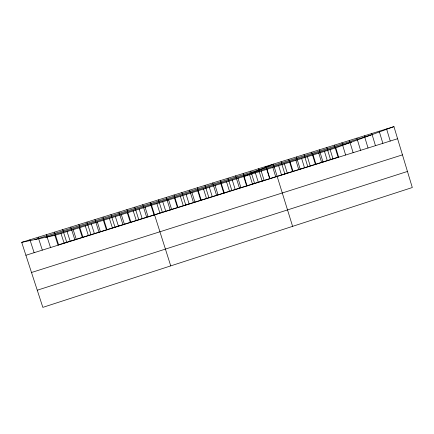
<?xml version="1.0" encoding="UTF-8"?>
<svg xmlns="http://www.w3.org/2000/svg" width="434" height="434" viewBox="0 0 434 434"><rect width="100%" height="100%" fill="white"/><g stroke="black" fill="none" stroke-linecap="round" stroke-linejoin="round"><path stroke-width="0.65" d="M21.7 242.351L54.868 235.364L335.802 147.858L393.947 126.63L412.3 187.526L42.841 307.37L21.7 242.351L393.947 126.63M37.259 290.21L407.455 171.452M31.503 272.498L402.459 154.862M25.899 255.273L397.593 138.734M34.888 239.573L371.07 134.985M45.955 237.241L351.632 142.081M29.941 239.79L34.129 252.691M62.659 229.619L66.798 242.449M60.977 233.459L64.086 243.094M54.516 232.147L58.666 244.998M54.868 235.364L57.982 245.009L338.601 157.032L335.802 147.858M46.351 234.685L50.512 247.554M38.159 237.235L42.337 250.12M91.33 224.009L94.406 233.59M86.93 222.072L91.032 234.848M85.286 225.886L88.368 235.483M78.863 224.579L82.981 237.376M79.232 227.774L82.319 237.376M73.162 229.667L76.254 239.28M70.775 227.096L74.898 239.91M67.075 231.561L70.178 241.185M121.336 214.662L124.374 224.194M118.954 212.118L123.001 224.828M115.363 216.523L118.406 226.065M110.985 214.597L115.048 227.318M109.373 218.383L112.428 227.942M102.988 217.081L107.068 229.825M103.373 220.255L106.433 229.819M97.357 222.127L100.428 231.702M94.975 219.571L99.06 232.331M170.736 265.879L150.582 202.287L150.999 205.423L154.005 214.906M145.092 207.262L148.102 216.756M142.71 204.734L146.73 217.385M139.173 209.107L142.189 218.611M134.817 207.186L138.842 219.859M133.238 210.951L136.265 220.467M126.896 209.649L130.938 222.338M127.292 212.806L130.325 222.327M174.056 194.991L178.027 207.577M174.484 198.105L177.463 207.55M168.636 199.928L171.62 209.383M166.255 197.416L170.237 210.018M162.766 201.756L165.761 211.222M158.432 199.846L162.424 212.465M156.891 203.584L159.891 213.061M205.027 185.361L208.949 197.877M203.551 189.05L206.497 198.452M197.318 187.759L201.251 200.291M197.763 190.851L200.714 200.264M191.964 192.658L194.926 202.076M189.587 190.163L193.537 202.711M186.153 194.47L189.115 203.899M181.835 192.571L185.79 205.141M180.327 196.287L183.3 205.721M235.629 175.846L239.503 188.296M232.288 180.099L235.201 189.452M228.013 178.217L231.902 190.683M226.564 181.884L229.488 191.242M220.374 180.593L224.275 193.076M220.83 183.669L223.76 193.038M215.085 185.459L218.02 194.839M212.709 182.974L216.62 195.474M209.324 187.255L212.264 196.64M261.219 171.088L264.105 180.392M258.339 168.788L262.185 181.19M255.393 172.9L258.284 182.215M250.792 171.137L254.649 183.549M249.55 174.723L252.447 184.043M243.219 173.486L247.087 185.92M246.599 185.877L243.696 176.546L273.371 164.117L292.603 226.353M238 178.32L240.908 187.662M290.167 162.072L293.021 171.327M288.762 159.332L292.559 171.663M284.406 163.868L287.259 173.128M281.08 161.719L284.888 174.067M278.628 165.663L281.492 174.94M272.84 167.47L275.709 176.752M267.035 169.276L269.915 178.569M265.868 166.45L269.698 178.83M319.272 149.849L323.026 162.11M318.784 153.159L321.605 162.365M313.088 154.933L315.914 164.15M311.677 152.209L315.442 164.491M307.375 156.712L310.207 165.934M304.06 154.575L307.842 166.873M301.652 158.491L304.489 167.73M296.422 156.951L300.214 169.265M295.917 160.282L298.76 169.526M349.408 140.48L353.119 152.676M341.911 142.808L345.632 155.025M334.386 145.151L338.119 157.379M330.144 149.621L332.949 158.806M326.84 147.495L330.583 159.745M324.469 151.385L327.285 160.585M379.191 131.22L382.859 143.35M371.781 133.526L375.459 145.672M364.343 135.837L368.032 147.999M356.889 138.153L360.589 150.332M386.58 128.925L390.237 141.039"/></g></svg>
